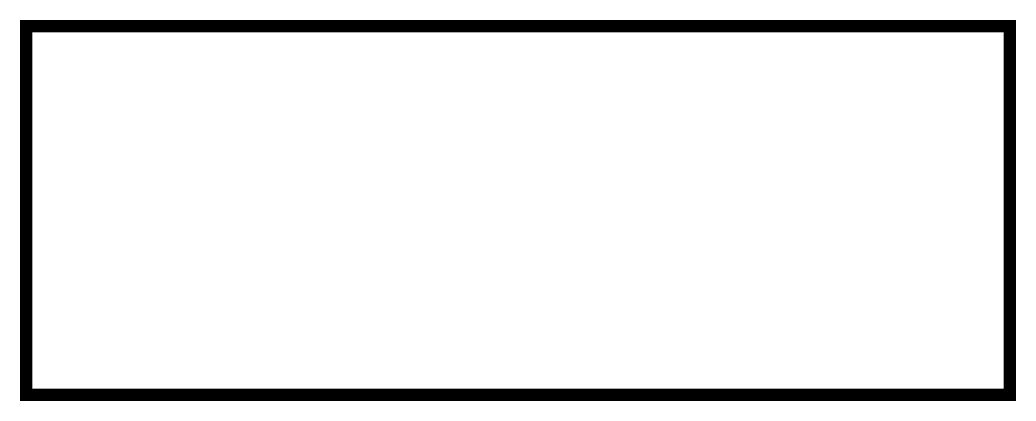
# Model space of a CAD drawing. Header units: millimetres. Extents: x -4.05 to 4.05, y -0.05 to 3.05.
import ezdxf

# ---------------------------------------------------------------- set-up
doc = ezdxf.new("R2010")
doc.units = ezdxf.units.MM

msp = doc.modelspace()

# ---------------------------------------------------------------- linework, layer by layer
at = {"const_width": 0.1}
msp.add_lwpolyline([(4, 0), (4, 3), (-4, 3), (-4, 0)], close=True, dxfattribs=at)

doc.saveas('drawing.dxf')
